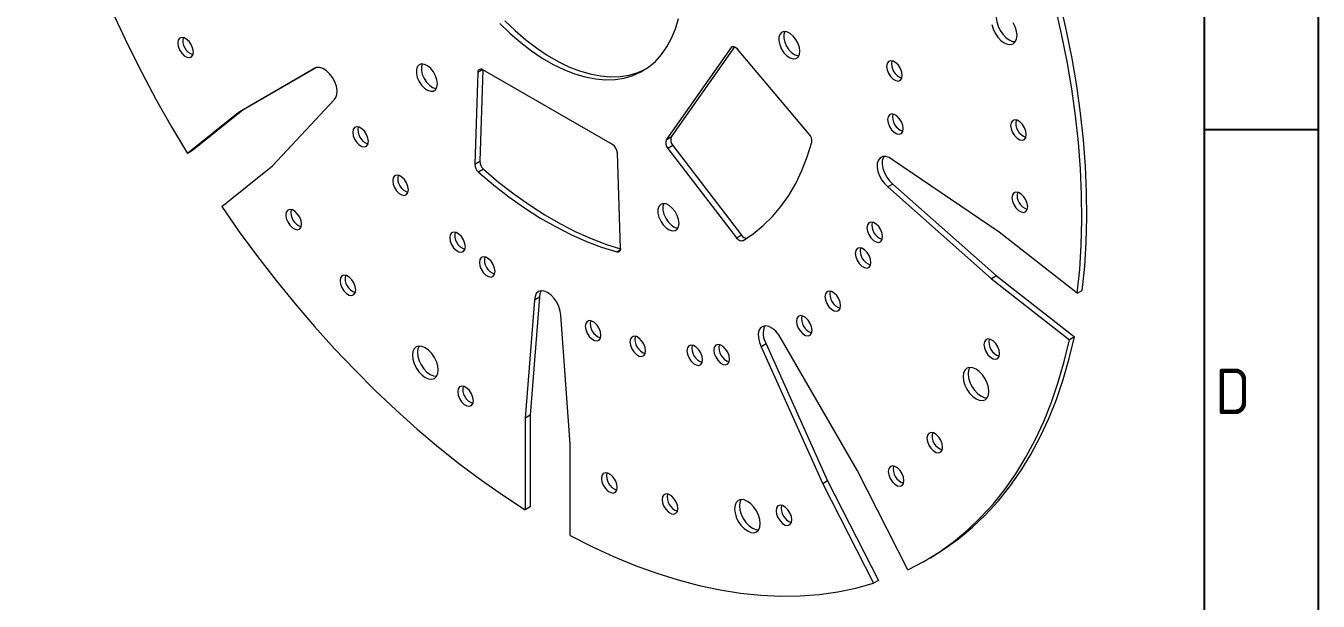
# Model space of a CAD drawing. Header units: millimetres. Extents: x 764 to 1780, y 1208 to 1927.
# Drawn here: x 1505.3 to 1780.4, y 1467.3 to 1589.7 of the extents above; entities that cross this region are included whole.
import ezdxf
from ezdxf.enums import TextEntityAlignment as Align

# ---------------------------------------------------------------- set-up
doc = ezdxf.new("R2010")
doc.units = ezdxf.units.MM
doc.linetypes.add('ACAD_ISO05W100', pattern=[33, 24, -3, 0, -3, 0, -3])
doc.layers.add('AM_BOR', color=2, linetype='ACAD_ISO05W100', lineweight=35)
doc.styles.add('ACISOTS', font='isocp.shx', dxfattribs={"height": 1})

# ---------------------------------------------------------------- blocks, each defined once
blk = doc.blocks.new('A3 ZTL')
blk.add_line((401.17, 9.78), (401.17, 280.82))
at = {"layer": 'AM_BOR', "color": 135, "linetype": 'Continuous', "lineweight": 25}
blk.add_line((410.96, 290.61), (410.96, 0), dxfattribs=at)
at = {"layer": 'AM_BOR', "color": 135, "lineweight": 25}
blk.add_line((401.17, 145.3), (410.96, 145.3), dxfattribs=at)
at = {"layer": 'AM_BOR', "color": 135, "lineweight": 25, "style": 'ACISOTS'}
blk.add_text('D', height=3.91, dxfattribs=at).set_placement((403.62, 122.8), align=Align.MIDDLE)

msp = doc.modelspace()

# ---------------------------------------------------------------- linework, layer by layer
at = {"color": 7, "linetype": 'Continuous', "lineweight": 15}
for p, q in [((1655.423, 1585.062), (1641.642, 1565.454)), ((1656.169, 1585.227), (1642.702, 1566.066)), ((1672.099, 1566.62), (1656.836, 1584.717)), ((1566.644, 1580.518), (1550.514, 1571.203)), ((1566.988, 1580.716), (1551.575, 1571.816)), ((1566.987, 1580.716), (1566.644, 1580.518)), ((1601.542, 1579.773), (1600.874, 1560.251)), ((1602.601, 1580.339), (1601.935, 1560.863)), ((1630.164, 1564.427), (1602.602, 1580.339)), ((1557.827, 1559.896), (1570.91, 1573.92)), ((1550.514, 1571.203), (1539.67, 1562.54)), ((1551.575, 1571.816), (1540.731, 1563.152)), ((1551.575, 1571.816), (1550.514, 1571.203)), ((1641.642, 1565.454), (1642.702, 1566.066)), ((1540.731, 1563.152), (1539.67, 1562.54)), ((1643.055, 1564.213), (1641.995, 1563.601)), ((1641.995, 1563.601), (1656.591, 1544.554)), ((1643.055, 1564.213), (1657.652, 1545.166)), ((1600.874, 1560.251), (1601.935, 1560.863)), ((1631.891, 1542.345), (1631.224, 1562.638)), ((1712.526, 1545.769), (1689.802, 1561.183)), ((1546.983, 1551.233), (1557.827, 1559.896)), ((1602.727, 1559.173), (1601.666, 1558.561)), ((1689.896, 1556.02), (1688.835, 1555.407)), ((1688.835, 1555.407), (1710.869, 1535.87)), ((1689.896, 1556.02), (1711.929, 1536.483)), ((1656.591, 1544.554), (1657.652, 1545.166)), ((1729.141, 1532.795), (1712.526, 1545.769)), ((1711.929, 1536.483), (1710.869, 1535.87)), ((1710.869, 1535.87), (1727.483, 1522.896)), ((1711.929, 1536.483), (1728.544, 1523.509)), ((1729.141, 1532.795), (1730.201, 1533.407)), ((1613.598, 1531.336), (1611.61, 1506.243)), ((1614.659, 1531.948), (1612.67, 1506.855)), ((1614.659, 1531.948), (1613.598, 1531.336)), ((1621.156, 1500.732), (1619.168, 1528.12)), ((1662.916, 1522.031), (1661.855, 1521.419)), ((1662.916, 1522.031), (1675.999, 1492.901)), ((1682.251, 1495.153), (1666.122, 1523.09)), ((1728.544, 1523.509), (1727.483, 1522.896)), ((1661.855, 1521.419), (1674.939, 1492.289)), ((1612.67, 1506.855), (1611.61, 1506.243)), ((1611.61, 1506.243), (1611.61, 1486.761)), ((1612.67, 1506.855), (1612.67, 1487.374)), ((1621.156, 1481.251), (1621.156, 1500.732)), ((1693.095, 1473.969), (1682.251, 1495.153)), ((1675.999, 1492.901), (1674.939, 1492.289)), ((1674.939, 1492.289), (1685.783, 1471.105)), ((1675.999, 1492.901), (1686.844, 1471.717)), ((1612.67, 1487.374), (1611.61, 1486.761)), ((1696.814, 1475.926), (1697.874, 1476.538)), ((1686.844, 1471.717), (1685.783, 1471.105))]:
    msp.add_line(p, q, dxfattribs=at)
at = {"color": 8, "linetype": 'Continuous', "lineweight": 15}
for p, q in [((1655.811, 1585.286), (1655.423, 1585.062)), ((1602.561, 1580.361), (1601.542, 1579.773)), ((1631.099, 1541.57), (1631.858, 1542.008))]:
    msp.add_line(p, q, dxfattribs=at)
at = {"color": 7, "linetype": 'Continuous', "lineweight": 15, "flags": 128}
for points in [[(1505.283, 1651.17), (1506.376, 1645.31), (1507.654, 1639.401), (1509.114, 1633.451), (1510.754, 1627.47), (1512.571, 1621.469), (1514.562, 1615.457), (1516.724, 1609.446), (1519.052, 1603.443), (1521.544, 1597.461), (1524.195, 1591.509), (1527.001, 1585.596), (1529.956, 1579.733), (1533.056, 1573.929), (1536.296, 1568.195), (1539.67, 1562.54)], [(1729.141, 1532.795), (1729.661, 1537.839), (1729.993, 1543.013), (1730.133, 1548.307), (1730.083, 1553.714), (1729.842, 1559.224), (1729.412, 1564.828), (1728.791, 1570.517), (1727.982, 1576.28), (1726.987, 1582.109), (1725.805, 1587.994), (1724.441, 1593.924), (1722.895, 1599.89), (1721.17, 1605.881), (1719.27, 1611.889), (1717.198, 1617.902)], [(1730.201, 1533.407), (1730.722, 1538.451), (1731.053, 1543.625), (1731.194, 1548.92), (1731.144, 1554.327), (1730.903, 1559.837), (1730.472, 1565.441), (1729.852, 1571.129), (1729.043, 1576.893), (1728.047, 1582.722), (1726.866, 1588.606), (1725.501, 1594.536), (1723.956, 1600.502), (1722.231, 1606.494), (1720.331, 1612.501), (1718.259, 1618.514)], [(1606.209, 1590.147), (1608.4, 1588.036), (1610.644, 1586.103), (1612.924, 1584.358), (1615.227, 1582.814), (1617.538, 1581.48), (1619.841, 1580.365), (1622.122, 1579.477), (1624.365, 1578.82), (1626.557, 1578.4), (1628.682, 1578.219), (1630.728, 1578.278), (1632.681, 1578.576), (1634.528, 1579.113), (1636.258, 1579.884), (1637.858, 1580.884), (1639.319, 1582.107), (1640.632, 1583.545), (1641.787, 1585.189), (1642.778, 1587.028), (1643.597, 1589.049), (1644.24, 1591.241)], [(1607.27, 1590.759), (1609.461, 1588.649), (1611.705, 1586.715), (1613.985, 1584.971), (1616.288, 1583.426), (1618.599, 1582.093), (1620.902, 1580.978), (1623.182, 1580.089), (1625.426, 1579.433), (1627.617, 1579.012), (1629.743, 1578.831), (1631.789, 1578.89), (1633.742, 1579.189), (1635.589, 1579.725), (1637.192, 1580.43)], [(1712.257, 1592.737), (1712.007, 1592.166), (1711.913, 1591.403), (1712.007, 1590.533), (1712.279, 1589.615), (1712.713, 1588.711), (1713.279, 1587.883), (1713.938, 1587.188), (1714.645, 1586.673), (1715.352, 1586.372), (1715.971, 1586.304)], [(1670.079, 1584.253), (1669.979, 1585.078), (1669.687, 1585.946), (1669.23, 1586.778), (1668.648, 1587.502), (1667.993, 1588.053), (1667.323, 1588.382), (1666.698, 1588.459), (1666.173, 1588.279), (1665.794, 1587.856), (1665.596, 1587.229), (1665.596, 1586.453), (1665.794, 1585.598), (1666.173, 1584.738), (1666.698, 1583.951), (1667.323, 1583.307), (1667.993, 1582.862), (1668.648, 1582.656), (1669.23, 1582.708), (1669.687, 1583.013), (1669.979, 1583.544), (1670.079, 1584.253)], [(1666.852, 1588.464), (1666.657, 1587.841), (1666.657, 1587.066), (1666.855, 1586.21), (1667.233, 1585.35), (1667.758, 1584.563), (1668.384, 1583.919), (1669.054, 1583.474), (1669.709, 1583.269), (1669.858, 1583.257)], [(1710.946, 1589.921), (1711.219, 1589.003), (1711.653, 1588.099), (1712.218, 1587.271), (1712.877, 1586.576), (1713.584, 1586.06), (1714.291, 1585.76), (1714.95, 1585.694), (1715.515, 1585.869), (1715.949, 1586.272), (1716.222, 1586.875), (1716.315, 1587.637)], [(1716.315, 1587.637), (1716.222, 1588.507), (1715.949, 1589.426), (1715.515, 1590.329)], [(1540.966, 1584.094), (1540.865, 1584.812), (1540.575, 1585.56), (1540.131, 1586.247), (1539.586, 1586.791), (1539.006, 1587.126), (1538.46, 1587.211), (1538.016, 1587.037), (1537.726, 1586.624), (1537.625, 1586.023), (1537.726, 1585.305), (1538.016, 1584.557), (1538.46, 1583.87), (1539.006, 1583.326), (1539.586, 1582.991), (1540.131, 1582.906), (1540.575, 1583.08), (1540.865, 1583.492), (1540.966, 1584.094)], [(1655.423, 1585.062), (1655.541, 1585.184), (1655.688, 1585.261), (1655.859, 1585.288), (1656.047, 1585.266), (1656.246, 1585.194), (1656.449, 1585.075), (1656.648, 1584.914), (1656.836, 1584.717)], [(1691.885, 1579.124), (1691.784, 1579.842), (1691.494, 1580.59), (1691.05, 1581.277), (1690.504, 1581.821), (1689.924, 1582.156), (1689.379, 1582.241), (1688.935, 1582.067), (1688.645, 1581.654), (1688.544, 1581.053), (1688.645, 1580.335), (1688.935, 1579.587), (1689.379, 1578.9), (1689.924, 1578.356), (1690.504, 1578.021), (1691.05, 1577.936), (1691.494, 1578.11), (1691.784, 1578.522), (1691.885, 1579.124)], [(1570.91, 1573.92), (1571.301, 1574.403), (1571.52, 1575.077), (1571.551, 1575.898), (1571.394, 1576.808), (1571.058, 1577.747), (1570.567, 1578.649), (1569.954, 1579.454), (1569.261, 1580.107), (1568.534, 1580.563), (1567.825, 1580.791), (1567.18, 1580.775), (1566.644, 1580.518)], [(1592.916, 1577.354), (1592.816, 1578.179), (1592.524, 1579.046), (1592.067, 1579.879), (1591.485, 1580.602), (1590.83, 1581.153), (1590.16, 1581.482), (1589.535, 1581.56), (1589.01, 1581.379), (1588.631, 1580.957), (1588.433, 1580.33), (1588.433, 1579.554), (1588.631, 1578.698), (1589.01, 1577.839), (1589.535, 1577.052), (1590.16, 1576.407), (1590.83, 1575.962), (1591.485, 1575.757), (1592.067, 1575.809), (1592.524, 1576.114), (1592.816, 1576.645), (1592.916, 1577.354)], [(1589.689, 1581.564), (1589.494, 1580.942), (1589.494, 1580.166), (1589.692, 1579.31), (1590.07, 1578.451), (1590.595, 1577.664), (1591.221, 1577.019), (1591.891, 1576.575), (1592.546, 1576.369), (1592.695, 1576.358)], [(1692.096, 1567.81), (1691.996, 1568.528), (1691.706, 1569.275), (1691.261, 1569.963), (1690.716, 1570.506), (1690.136, 1570.841), (1689.591, 1570.927), (1689.146, 1570.753), (1688.856, 1570.34), (1688.755, 1569.739), (1688.856, 1569.021), (1689.146, 1568.273), (1689.591, 1567.586), (1690.136, 1567.042), (1690.716, 1566.707), (1691.261, 1566.621), (1691.706, 1566.795), (1691.996, 1567.208), (1692.096, 1567.81)], [(1718.301, 1566.543), (1718.2, 1567.261), (1717.91, 1568.009), (1717.465, 1568.696), (1716.92, 1569.24), (1716.34, 1569.575), (1715.795, 1569.661), (1715.35, 1569.487), (1715.06, 1569.074), (1714.959, 1568.472), (1715.06, 1567.754), (1715.35, 1567.007), (1715.795, 1566.319), (1716.34, 1565.775), (1716.92, 1565.441), (1717.465, 1565.355), (1717.91, 1565.529), (1718.2, 1565.942), (1718.301, 1566.543)], [(1578.232, 1565.095), (1578.131, 1565.813), (1577.841, 1566.56), (1577.397, 1567.248), (1576.852, 1567.791), (1576.271, 1568.126), (1575.726, 1568.212), (1575.282, 1568.038), (1574.992, 1567.625), (1574.891, 1567.024), (1574.992, 1566.306), (1575.282, 1565.558), (1575.726, 1564.871), (1576.271, 1564.327), (1576.852, 1563.992), (1577.397, 1563.906), (1577.841, 1564.08), (1578.131, 1564.493), (1578.232, 1565.095)], [(1657.911, 1543.967), (1660.165, 1545.458), (1662.279, 1547.174), (1664.245, 1549.107), (1666.057, 1551.254), (1667.71, 1553.605), (1669.198, 1556.155), (1670.516, 1558.894), (1671.661, 1561.814), (1672.628, 1564.906)], [(1689.802, 1561.183), (1689.076, 1561.639), (1688.366, 1561.867), (1687.722, 1561.852), (1687.186, 1561.594), (1686.795, 1561.111), (1686.576, 1560.437), (1686.545, 1559.617), (1686.702, 1558.706), (1687.038, 1557.768), (1687.529, 1556.865), (1688.142, 1556.06), (1688.835, 1555.407)], [(1687.953, 1561.886), (1687.856, 1561.724), (1687.637, 1561.049), (1687.605, 1560.229), (1687.763, 1559.318), (1688.098, 1558.38), (1688.589, 1557.478), (1689.203, 1556.672), (1689.896, 1556.02)], [(1586.732, 1554.804), (1586.631, 1555.521), (1586.341, 1556.269), (1585.896, 1556.956), (1585.351, 1557.5), (1584.771, 1557.835), (1584.226, 1557.921), (1583.781, 1557.747), (1583.491, 1557.334), (1583.39, 1556.732), (1583.491, 1556.014), (1583.781, 1555.267), (1584.226, 1554.579), (1584.771, 1554.036), (1585.351, 1553.701), (1585.896, 1553.615), (1586.341, 1553.789), (1586.631, 1554.202), (1586.732, 1554.804)], [(1601.666, 1558.561), (1604.887, 1555.844), (1608.145, 1553.317), (1611.43, 1550.989), (1614.73, 1548.868), (1618.036, 1546.96), (1621.336, 1545.271), (1624.62, 1543.806), (1627.878, 1542.572), (1631.099, 1541.57)], [(1602.727, 1559.173), (1605.948, 1556.456), (1609.206, 1553.929), (1612.49, 1551.602), (1615.791, 1549.48), (1619.096, 1547.572), (1622.396, 1545.883), (1625.681, 1544.419), (1628.939, 1543.184), (1631.892, 1542.257)], [(1644.358, 1547.657), (1644.258, 1548.482), (1643.966, 1549.349), (1643.509, 1550.182), (1642.927, 1550.906), (1642.272, 1551.456), (1641.602, 1551.785), (1640.977, 1551.863), (1640.452, 1551.682), (1640.073, 1551.26), (1639.875, 1550.633), (1639.875, 1549.857), (1640.073, 1549.001), (1640.452, 1548.142), (1640.977, 1547.355), (1641.602, 1546.71), (1642.272, 1546.266), (1642.927, 1546.06), (1643.509, 1546.112), (1643.966, 1546.417), (1644.258, 1546.948), (1644.358, 1547.657)], [(1641.131, 1551.868), (1640.936, 1551.245), (1640.936, 1550.469), (1641.134, 1549.614), (1641.512, 1548.754), (1642.037, 1547.967), (1642.663, 1547.323), (1643.333, 1546.878), (1643.988, 1546.672), (1644.137, 1546.661)], [(1718.588, 1551.181), (1718.487, 1551.899), (1718.197, 1552.647), (1717.752, 1553.334), (1717.207, 1553.878), (1716.627, 1554.213), (1716.082, 1554.298), (1715.637, 1554.124), (1715.347, 1553.711), (1715.247, 1553.11), (1715.347, 1552.392), (1715.637, 1551.644), (1716.082, 1550.957), (1716.627, 1550.413), (1717.207, 1550.078), (1717.752, 1549.993), (1718.197, 1550.167), (1718.487, 1550.579), (1718.588, 1551.181)], [(1546.983, 1551.233), (1550.73, 1545.876), (1554.588, 1540.635), (1558.55, 1535.52), (1562.608, 1530.538), (1566.756, 1525.698), (1570.988, 1521.009), (1575.296, 1516.477), (1579.672, 1512.111), (1584.111, 1507.918), (1588.603, 1503.905), (1593.142, 1500.078), (1597.72, 1496.444), (1602.329, 1493.01), (1606.961, 1489.781), (1611.61, 1486.761)], [(1563.985, 1547.495), (1563.884, 1548.213), (1563.594, 1548.96), (1563.149, 1549.648), (1562.604, 1550.191), (1562.024, 1550.526), (1561.479, 1550.612), (1561.035, 1550.438), (1560.744, 1550.025), (1560.644, 1549.423), (1560.744, 1548.706), (1561.035, 1547.958), (1561.479, 1547.271), (1562.024, 1546.727), (1562.604, 1546.392), (1563.149, 1546.306), (1563.594, 1546.48), (1563.884, 1546.893), (1563.985, 1547.495)], [(1687.697, 1544.811), (1687.597, 1545.529), (1687.306, 1546.277), (1686.862, 1546.964), (1686.317, 1547.508), (1685.737, 1547.843), (1685.192, 1547.928), (1684.747, 1547.754), (1684.457, 1547.341), (1684.356, 1546.74), (1684.457, 1546.022), (1684.747, 1545.274), (1685.192, 1544.587), (1685.737, 1544.043), (1686.317, 1543.708), (1686.862, 1543.623), (1687.306, 1543.797), (1687.597, 1544.209), (1687.697, 1544.811)], [(1598.871, 1542.693), (1598.771, 1543.411), (1598.48, 1544.159), (1598.036, 1544.846), (1597.491, 1545.39), (1596.911, 1545.725), (1596.365, 1545.81), (1595.921, 1545.636), (1595.631, 1545.223), (1595.53, 1544.622), (1595.631, 1543.904), (1595.921, 1543.156), (1596.365, 1542.469), (1596.911, 1541.925), (1597.491, 1541.59), (1598.036, 1541.505), (1598.48, 1541.679), (1598.771, 1542.091), (1598.871, 1542.693)], [(1657.911, 1543.967), (1657.775, 1543.911), (1657.621, 1543.894), (1657.454, 1543.916), (1657.278, 1543.977), (1657.099, 1544.074), (1656.921, 1544.205), (1656.75, 1544.367), (1656.591, 1544.554)], [(1631.891, 1542.345), (1631.883, 1542.143), (1631.845, 1541.963), (1631.777, 1541.81), (1631.683, 1541.688), (1631.564, 1541.601), (1631.425, 1541.552), (1631.268, 1541.541), (1631.099, 1541.57)], [(1685.223, 1539.342), (1685.122, 1540.059), (1684.832, 1540.807), (1684.388, 1541.494), (1683.843, 1542.038), (1683.262, 1542.373), (1682.717, 1542.459), (1682.273, 1542.285), (1681.983, 1541.872), (1681.882, 1541.27), (1681.983, 1540.552), (1682.273, 1539.805), (1682.717, 1539.117), (1683.262, 1538.574), (1683.843, 1538.239), (1684.388, 1538.153), (1684.832, 1538.327), (1685.122, 1538.74), (1685.223, 1539.342)], [(1605.184, 1537.433), (1605.083, 1538.151), (1604.793, 1538.899), (1604.348, 1539.586), (1603.803, 1540.13), (1603.223, 1540.465), (1602.678, 1540.55), (1602.233, 1540.376), (1601.943, 1539.963), (1601.843, 1539.362), (1601.943, 1538.644), (1602.233, 1537.896), (1602.678, 1537.209), (1603.223, 1536.665), (1603.803, 1536.33), (1604.348, 1536.245), (1604.793, 1536.419), (1605.083, 1536.831), (1605.184, 1537.433)], [(1575.525, 1533.521), (1575.424, 1534.239), (1575.134, 1534.987), (1574.69, 1535.674), (1574.145, 1536.218), (1573.565, 1536.553), (1573.019, 1536.639), (1572.575, 1536.465), (1572.285, 1536.052), (1572.184, 1535.45), (1572.285, 1534.732), (1572.575, 1533.985), (1573.019, 1533.297), (1573.565, 1532.754), (1574.145, 1532.419), (1574.69, 1532.333), (1575.134, 1532.507), (1575.424, 1532.92), (1575.525, 1533.521)], [(1619.168, 1528.12), (1619.073, 1529.008), (1618.795, 1529.944), (1618.352, 1530.865), (1617.775, 1531.709), (1617.104, 1532.418), (1616.383, 1532.944), (1615.662, 1533.251), (1614.99, 1533.317), (1614.414, 1533.139), (1613.971, 1532.728), (1613.693, 1532.113), (1613.598, 1531.336)], [(1615.017, 1533.319), (1614.753, 1532.726), (1614.659, 1531.948)], [(1678.764, 1530.151), (1678.663, 1530.869), (1678.373, 1531.617), (1677.928, 1532.304), (1677.383, 1532.848), (1676.803, 1533.183), (1676.258, 1533.268), (1675.813, 1533.094), (1675.523, 1532.681), (1675.423, 1532.08), (1675.523, 1531.362), (1675.813, 1530.614), (1676.258, 1529.927), (1676.803, 1529.383), (1677.383, 1529.048), (1677.928, 1528.962), (1678.373, 1529.137), (1678.663, 1529.549), (1678.764, 1530.151)], [(1672.696, 1524.923), (1672.595, 1525.641), (1672.305, 1526.389), (1671.86, 1527.076), (1671.315, 1527.62), (1670.735, 1527.955), (1670.19, 1528.04), (1669.745, 1527.866), (1669.455, 1527.454), (1669.355, 1526.852), (1669.455, 1526.134), (1669.745, 1525.386), (1670.19, 1524.699), (1670.735, 1524.155), (1671.315, 1523.82), (1671.86, 1523.735), (1672.305, 1523.909), (1672.595, 1524.322), (1672.696, 1524.923)], [(1627.727, 1523.851), (1627.626, 1524.569), (1627.336, 1525.317), (1626.892, 1526.004), (1626.347, 1526.548), (1625.766, 1526.883), (1625.221, 1526.968), (1624.777, 1526.794), (1624.487, 1526.381), (1624.386, 1525.78), (1624.487, 1525.062), (1624.777, 1524.314), (1625.221, 1523.627), (1625.766, 1523.083), (1626.347, 1522.748), (1626.892, 1522.663), (1627.336, 1522.837), (1627.626, 1523.249), (1627.727, 1523.851)], [(1666.122, 1523.09), (1665.586, 1523.967), (1664.941, 1524.727), (1664.231, 1525.318), (1663.505, 1525.701), (1662.811, 1525.849), (1662.198, 1525.752), (1661.707, 1525.416), (1661.372, 1524.865), (1661.214, 1524.136), (1661.246, 1523.279), (1661.464, 1522.353), (1661.855, 1521.419)], [(1637.235, 1520.546), (1637.135, 1521.264), (1636.844, 1522.012), (1636.4, 1522.699), (1635.855, 1523.243), (1635.275, 1523.578), (1634.73, 1523.663), (1634.285, 1523.489), (1633.995, 1523.076), (1633.894, 1522.475), (1633.995, 1521.757), (1634.285, 1521.009), (1634.73, 1520.322), (1635.275, 1519.778), (1635.855, 1519.443), (1636.4, 1519.358), (1636.844, 1519.532), (1637.135, 1519.944), (1637.235, 1520.546)], [(1649.375, 1518.64), (1649.274, 1519.358), (1648.984, 1520.106), (1648.54, 1520.793), (1647.995, 1521.337), (1647.414, 1521.672), (1646.869, 1521.757), (1646.425, 1521.583), (1646.135, 1521.171), (1646.034, 1520.569), (1646.135, 1519.851), (1646.425, 1519.103), (1646.869, 1518.416), (1647.414, 1517.872), (1647.995, 1517.537), (1648.54, 1517.452), (1648.984, 1517.626), (1649.274, 1518.039), (1649.375, 1518.64)], [(1655.11, 1518.777), (1655.009, 1519.495), (1654.719, 1520.243), (1654.275, 1520.93), (1653.73, 1521.474), (1653.149, 1521.809), (1652.604, 1521.894), (1652.16, 1521.72), (1651.87, 1521.307), (1651.769, 1520.706), (1651.87, 1519.988), (1652.16, 1519.24), (1652.604, 1518.553), (1653.149, 1518.009), (1653.73, 1517.674), (1654.275, 1517.589), (1654.719, 1517.763), (1655.009, 1518.175), (1655.11, 1518.777)], [(1693.095, 1473.969), (1696.47, 1475.729), (1699.709, 1477.722), (1702.81, 1479.947), (1705.765, 1482.397), (1708.57, 1485.071), (1711.221, 1487.963), (1713.713, 1491.068), (1716.042, 1494.382), (1718.204, 1497.898), (1720.195, 1501.61), (1722.012, 1505.514), (1723.652, 1509.601), (1725.112, 1513.865), (1726.389, 1518.299), (1727.483, 1522.896)], [(1697.874, 1476.538), (1700.77, 1478.335), (1703.87, 1480.559), (1706.826, 1483.01), (1709.631, 1485.683), (1712.282, 1488.575), (1714.774, 1491.68), (1717.103, 1494.994), (1719.264, 1498.51), (1721.255, 1502.223), (1723.072, 1506.126), (1724.712, 1510.213), (1726.172, 1514.477), (1727.45, 1518.912), (1728.544, 1523.509)], [(1712.615, 1519.954), (1712.514, 1520.672), (1712.224, 1521.419), (1711.779, 1522.107), (1711.234, 1522.65), (1710.654, 1522.985), (1710.109, 1523.071), (1709.664, 1522.897), (1709.374, 1522.484), (1709.274, 1521.883), (1709.374, 1521.165), (1709.664, 1520.417), (1710.109, 1519.73), (1710.654, 1519.186), (1711.234, 1518.851), (1711.779, 1518.765), (1712.224, 1518.939), (1712.514, 1519.352), (1712.615, 1519.954)], [(1593.069, 1516.466), (1592.976, 1517.336), (1592.703, 1518.254), (1592.269, 1519.158), (1591.703, 1519.985), (1591.045, 1520.681), (1590.338, 1521.196), (1589.631, 1521.497), (1588.972, 1521.562), (1588.407, 1521.387), (1587.972, 1520.985), (1587.7, 1520.382), (1587.607, 1519.619), (1587.7, 1518.749), (1587.972, 1517.831), (1588.407, 1516.927), (1588.972, 1516.099), (1589.631, 1515.404), (1590.338, 1514.889), (1591.045, 1514.588), (1591.703, 1514.523), (1592.269, 1514.697), (1592.703, 1515.1), (1592.976, 1515.703), (1593.069, 1516.466)], [(1589.011, 1521.565), (1588.76, 1520.994), (1588.667, 1520.231), (1588.76, 1519.361), (1589.033, 1518.443), (1589.467, 1517.54), (1590.033, 1516.712), (1590.692, 1516.016), (1591.398, 1515.501), (1592.105, 1515.2), (1592.725, 1515.132)], [(1710.316, 1511.915), (1710.223, 1512.785), (1709.95, 1513.703), (1709.516, 1514.607), (1708.95, 1515.435), (1708.292, 1516.13), (1707.585, 1516.646), (1706.878, 1516.946), (1706.219, 1517.011), (1705.653, 1516.837), (1705.219, 1516.434), (1704.946, 1515.831), (1704.853, 1515.068), (1704.946, 1514.198), (1705.219, 1513.28), (1705.653, 1512.377), (1706.219, 1511.549), (1706.878, 1510.853), (1707.585, 1510.338), (1708.292, 1510.037), (1708.95, 1509.972), (1709.516, 1510.147), (1709.95, 1510.549), (1710.223, 1511.153), (1710.316, 1511.915)], [(1706.258, 1517.014), (1706.007, 1516.443), (1705.914, 1515.681), (1706.007, 1514.811), (1706.28, 1513.893), (1706.714, 1512.989), (1707.28, 1512.161), (1707.938, 1511.466), (1708.645, 1510.95), (1709.352, 1510.65), (1709.972, 1510.581)], [(1600.579, 1509.936), (1600.478, 1510.654), (1600.188, 1511.402), (1599.744, 1512.089), (1599.199, 1512.633), (1598.618, 1512.968), (1598.073, 1513.053), (1597.629, 1512.879), (1597.339, 1512.467), (1597.238, 1511.865), (1597.339, 1511.147), (1597.629, 1510.399), (1598.073, 1509.712), (1598.618, 1509.168), (1599.199, 1508.833), (1599.744, 1508.748), (1600.188, 1508.922), (1600.478, 1509.335), (1600.579, 1509.936)], [(1700.485, 1500.049), (1700.384, 1500.766), (1700.094, 1501.514), (1699.649, 1502.201), (1699.104, 1502.745), (1698.524, 1503.08), (1697.979, 1503.166), (1697.534, 1502.992), (1697.244, 1502.579), (1697.144, 1501.977), (1697.244, 1501.259), (1697.534, 1500.512), (1697.979, 1499.824), (1698.524, 1499.281), (1699.104, 1498.946), (1699.649, 1498.86), (1700.094, 1499.034), (1700.384, 1499.447), (1700.485, 1500.049)], [(1631.188, 1491.495), (1631.087, 1492.213), (1630.797, 1492.96), (1630.353, 1493.647), (1629.808, 1494.191), (1629.228, 1494.526), (1628.682, 1494.612), (1628.238, 1494.438), (1627.948, 1494.025), (1627.847, 1493.423), (1627.948, 1492.705), (1628.238, 1491.958), (1628.682, 1491.271), (1629.228, 1490.727), (1629.808, 1490.392), (1630.353, 1490.306), (1630.797, 1490.48), (1631.087, 1490.893), (1631.188, 1491.495)], [(1692.246, 1492.95), (1692.145, 1493.668), (1691.855, 1494.416), (1691.41, 1495.103), (1690.865, 1495.647), (1690.285, 1495.982), (1689.74, 1496.068), (1689.295, 1495.894), (1689.005, 1495.481), (1688.905, 1494.879), (1689.005, 1494.161), (1689.295, 1493.414), (1689.74, 1492.726), (1690.285, 1492.183), (1690.865, 1491.848), (1691.41, 1491.762), (1691.855, 1491.936), (1692.145, 1492.349), (1692.246, 1492.95)], [(1644.098, 1487.007), (1643.998, 1487.725), (1643.707, 1488.473), (1643.263, 1489.16), (1642.718, 1489.704), (1642.138, 1490.039), (1641.592, 1490.124), (1641.148, 1489.95), (1640.858, 1489.538), (1640.757, 1488.936), (1640.858, 1488.218), (1641.148, 1487.47), (1641.592, 1486.783), (1642.138, 1486.239), (1642.718, 1485.904), (1643.263, 1485.819), (1643.707, 1485.993), (1643.998, 1486.406), (1644.098, 1487.007)], [(1661.642, 1483.807), (1661.549, 1484.677), (1661.276, 1485.595), (1660.842, 1486.499), (1660.276, 1487.327), (1659.618, 1488.022), (1658.911, 1488.538), (1658.204, 1488.838), (1657.545, 1488.904), (1656.98, 1488.729), (1656.546, 1488.326), (1656.273, 1487.723), (1656.18, 1486.961), (1656.273, 1486.091), (1656.546, 1485.172), (1656.98, 1484.269), (1657.545, 1483.441), (1658.204, 1482.746), (1658.911, 1482.23), (1659.618, 1481.929), (1660.276, 1481.864), (1660.842, 1482.039), (1661.276, 1482.441), (1661.549, 1483.045), (1661.642, 1483.807)], [(1657.584, 1488.907), (1657.333, 1488.335), (1657.24, 1487.573), (1657.333, 1486.703), (1657.606, 1485.785), (1658.04, 1484.881), (1658.606, 1484.053), (1659.265, 1483.358), (1659.972, 1482.842), (1660.678, 1482.542), (1661.298, 1482.474)], [(1668.368, 1484.605), (1668.268, 1485.323), (1667.978, 1486.071), (1667.533, 1486.758), (1666.988, 1487.302), (1666.408, 1487.637), (1665.863, 1487.722), (1665.418, 1487.548), (1665.128, 1487.136), (1665.027, 1486.534), (1665.128, 1485.816), (1665.418, 1485.068), (1665.863, 1484.381), (1666.408, 1483.837), (1666.988, 1483.502), (1667.533, 1483.417), (1667.978, 1483.591), (1668.268, 1484.004), (1668.368, 1484.605)], [(1621.156, 1481.251), (1625.804, 1478.903), (1630.437, 1476.784), (1635.046, 1474.896), (1639.624, 1473.244), (1644.163, 1471.831), (1648.655, 1470.657), (1653.093, 1469.726), (1657.47, 1469.039), (1661.777, 1468.597), (1666.009, 1468.401), (1670.158, 1468.451), (1674.216, 1468.747), (1678.177, 1469.289), (1682.035, 1470.075), (1685.783, 1471.105)]]:
    msp.add_lwpolyline(points, dxfattribs=at)
at = {"color": 7, "linetype": 'Continuous', "lineweight": 15}
for centre, radius, start, end in [((1541.849, 1586.533), 3.149, 167.89887, 252.09576), ((1692.768, 1581.563), 3.149, 167.89887, 252.09576), ((1602.187, 1579.84), 0.649, 50.29975, 185.87118), ((1692.98, 1570.248), 3.149, 167.89887, 252.09576), ((1719.184, 1568.982), 3.149, 167.89887, 252.09576), ((1579.115, 1567.533), 3.149, 167.89887, 252.09576), ((1644.333, 1565.417), 1.755, 158.29207, 223.29041), ((1670.579, 1565.213), 2.071, 351.483, 42.78281), ((1628.912, 1562.477), 2.318, 3.98441, 57.2961), ((1643.272, 1564.805), 1.755, 158.29207, 223.29041), ((1603.201, 1560.311), 2.327, 181.4768, 228.75961), ((1604.261, 1560.923), 2.327, 181.4768, 228.75961), ((1587.615, 1557.242), 3.149, 167.89887, 252.09576), ((1719.471, 1553.62), 3.149, 167.89887, 252.09576), ((1564.868, 1549.933), 3.149, 167.89887, 252.09576), ((1688.581, 1547.25), 3.149, 167.89887, 252.09576), ((1599.755, 1545.132), 3.149, 167.89887, 252.09576), ((1658.769, 1545.799), 1.284, 209.54945, 271.24285), ((1686.106, 1541.78), 3.149, 167.89887, 252.09576), ((1606.067, 1539.872), 3.149, 167.89887, 252.09576), ((1576.408, 1535.96), 3.149, 167.89887, 252.09576), ((1679.647, 1532.59), 3.149, 167.89887, 252.09576), ((1673.579, 1527.362), 3.149, 167.89887, 252.09576), ((1628.61, 1526.29), 3.149, 167.89887, 252.09576), ((1666.283, 1524.209), 4.01, 155.90513, 212.88903), ((1638.119, 1522.985), 3.149, 167.89887, 252.09576), ((1650.258, 1521.079), 3.149, 167.89887, 252.09576), ((1655.993, 1521.216), 3.149, 167.89887, 252.09576), ((1713.498, 1522.392), 3.149, 167.89887, 252.09576), ((1601.462, 1512.375), 3.149, 167.89887, 252.09576), ((1701.368, 1502.487), 3.149, 167.89887, 252.09576), ((1632.071, 1493.933), 3.149, 167.89887, 252.09576), ((1693.129, 1495.389), 3.149, 167.89887, 252.09576), ((1644.982, 1489.446), 3.149, 167.89887, 252.09576), ((1669.252, 1487.044), 3.149, 167.89887, 252.09576)]:
    msp.add_arc(centre, radius, start, end, dxfattribs=at)

# ---------------------------------------------------------------- block references
at = {"linetype": 'ByBlock', "lineweight": 0, "xscale": 2.47426245, "yscale": 2.47426245, "zscale": 2.47426245}
msp.add_blockref('A3 ZTL', (763.615, 1208.106), dxfattribs=at)

doc.saveas('drawing.dxf')
